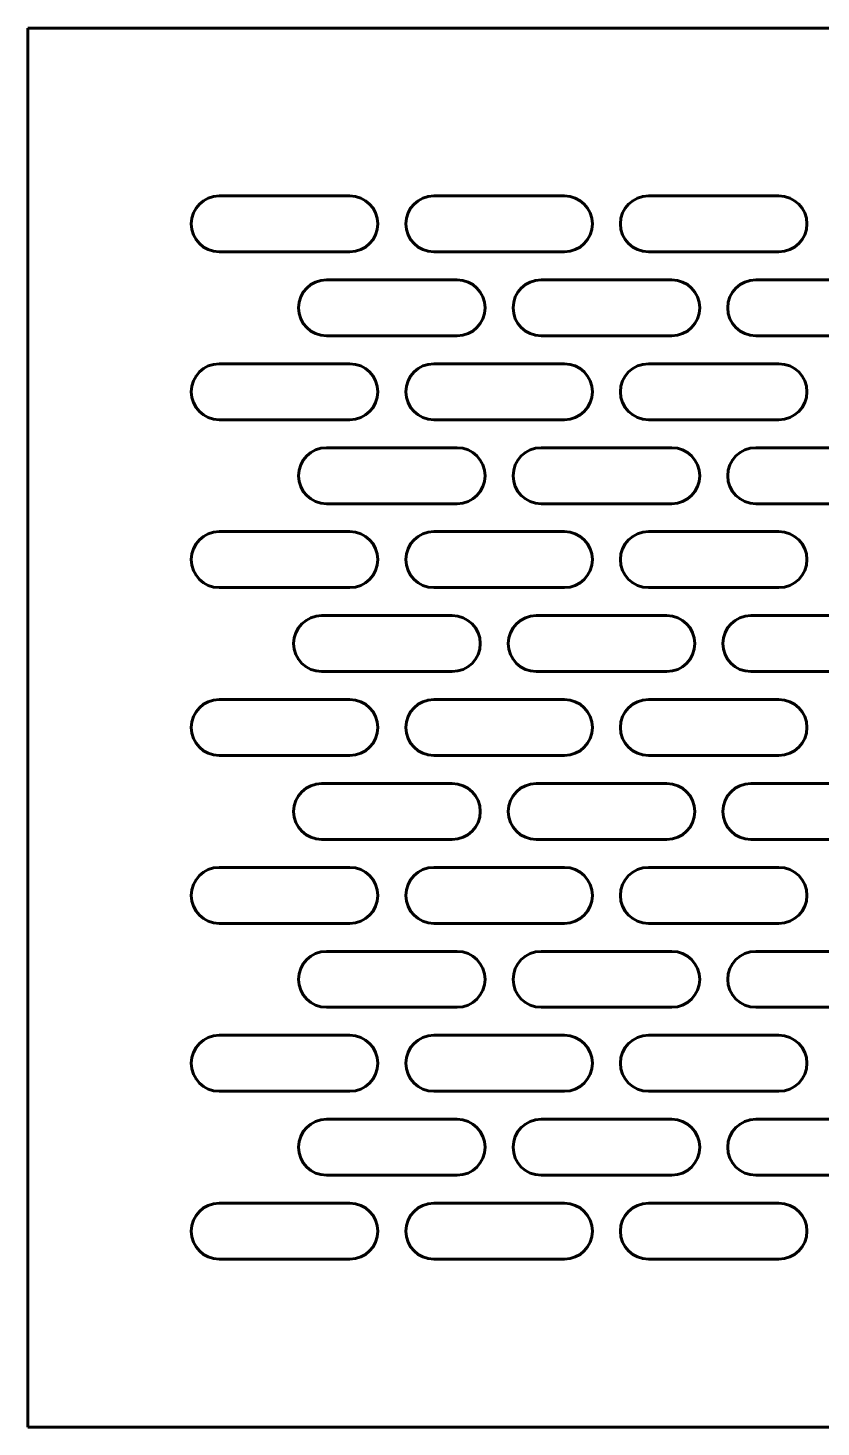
# Model space of a CAD drawing. Header units: millimetres. Extents: x -218 to 987, y 3 to 153.
# Drawn here: x -218.1 to -133.1, y 2.8 to 152.8 of the extents above; entities that cross this region are included whole.
import ezdxf

# ---------------------------------------------------------------- set-up
doc = ezdxf.new("R2010")
doc.units = ezdxf.units.MM
doc.linetypes.add('K5LT_BASIC', pattern=[0])
doc.layers.add('Системный слой', color=7, linetype='Continuous')

# ---------------------------------------------------------------- blocks, each defined once
blk = doc.blocks.new('U0')
at = {"layer": 'Системный слой', "color": 5, "linetype": 'K5LT_BASIC', "lineweight": 60, "true_color": 0x0000ff}
for p, q in [((-218.12, 152.82), (986.88, 152.82)), ((-218.12, 2.82), (-218.12, 152.82)), ((986.88, 2.82), (-218.12, 2.82))]:
    blk.add_line(p, q, dxfattribs=at)
blk = doc.blocks.new('U34')
at = {"layer": 'Системный слой', "color": 5, "linetype": 'K5LT_BASIC', "lineweight": 60, "true_color": 0x0000ff}
for p, q in [((-151.62, 134.82), (-137.62, 134.82)), ((-137.62, 128.82), (-151.62, 128.82))]:
    blk.add_line(p, q, dxfattribs=at)
for centre, start, end in [((-151.62, 131.82), 90, 270), ((-137.62, 131.82), 270, 90)]:
    blk.add_arc(centre, 3, start, end, dxfattribs=at)
blk = doc.blocks.new('U35')
at = {"layer": 'Системный слой', "color": 5, "linetype": 'K5LT_BASIC', "lineweight": 60, "true_color": 0x0000ff}
for p, q in [((-174.62, 134.82), (-160.62, 134.82)), ((-160.62, 128.82), (-174.62, 128.82))]:
    blk.add_line(p, q, dxfattribs=at)
for centre, start, end in [((-174.62, 131.82), 90, 270), ((-160.62, 131.82), 270, 90)]:
    blk.add_arc(centre, 3, start, end, dxfattribs=at)
blk = doc.blocks.new('U36')
at = {"layer": 'Системный слой', "color": 5, "linetype": 'K5LT_BASIC', "lineweight": 60, "true_color": 0x0000ff}
for p, q in [((-197.62, 134.82), (-183.62, 134.82)), ((-183.62, 128.82), (-197.62, 128.82))]:
    blk.add_line(p, q, dxfattribs=at)
for centre, start, end in [((-197.62, 131.82), 90, 270), ((-183.62, 131.82), 270, 90)]:
    blk.add_arc(centre, 3, start, end, dxfattribs=at)
blk = doc.blocks.new('U236')
at = {"layer": 'Системный слой', "color": 5, "linetype": 'K5LT_BASIC', "lineweight": 60, "true_color": 0x0000ff}
for p, q in [((-140.64, 89.82), (-126.64, 89.82)), ((-126.64, 83.82), (-140.64, 83.82))]:
    blk.add_line(p, q, dxfattribs=at)
for centre, start, end in [((-140.64, 86.82), 90, 270), ((-126.64, 86.82), 270, 90)]:
    blk.add_arc(centre, 3, start, end, dxfattribs=at)
blk = doc.blocks.new('U238')
at = {"layer": 'Системный слой', "color": 5, "linetype": 'K5LT_BASIC', "lineweight": 60, "true_color": 0x0000ff}
for p, q in [((-140.12, 107.82), (-126.12, 107.82)), ((-126.12, 101.82), (-140.12, 101.82))]:
    blk.add_line(p, q, dxfattribs=at)
for centre, start, end in [((-140.12, 104.82), 90, 270), ((-126.12, 104.82), 270, 90)]:
    blk.add_arc(centre, 3, start, end, dxfattribs=at)
blk = doc.blocks.new('U240')
at = {"layer": 'Системный слой', "color": 5, "linetype": 'K5LT_BASIC', "lineweight": 60, "true_color": 0x0000ff}
for p, q in [((-140.12, 125.82), (-126.12, 125.82)), ((-126.12, 119.82), (-140.12, 119.82))]:
    blk.add_line(p, q, dxfattribs=at)
for centre, start, end in [((-140.12, 122.82), 90, 270), ((-126.12, 122.82), 270, 90)]:
    blk.add_arc(centre, 3, start, end, dxfattribs=at)
blk = doc.blocks.new('U241')
at = {"layer": 'Системный слой', "color": 5, "linetype": 'K5LT_BASIC', "lineweight": 60, "true_color": 0x0000ff}
for p, q in [((-151.62, 80.82), (-137.62, 80.82)), ((-137.62, 74.82), (-151.62, 74.82))]:
    blk.add_line(p, q, dxfattribs=at)
for centre, start, end in [((-151.62, 77.82), 90, 270), ((-137.62, 77.82), 270, 90)]:
    blk.add_arc(centre, 3, start, end, dxfattribs=at)
blk = doc.blocks.new('U242')
at = {"layer": 'Системный слой', "color": 5, "linetype": 'K5LT_BASIC', "lineweight": 60, "true_color": 0x0000ff}
for p, q in [((-151.62, 98.82), (-137.62, 98.82)), ((-137.62, 92.82), (-151.62, 92.82))]:
    blk.add_line(p, q, dxfattribs=at)
for centre, start, end in [((-151.62, 95.82), 90, 270), ((-137.62, 95.82), 270, 90)]:
    blk.add_arc(centre, 3, start, end, dxfattribs=at)
blk = doc.blocks.new('U243')
at = {"layer": 'Системный слой', "color": 5, "linetype": 'K5LT_BASIC', "lineweight": 60, "true_color": 0x0000ff}
for p, q in [((-151.62, 116.82), (-137.62, 116.82)), ((-137.62, 110.82), (-151.62, 110.82))]:
    blk.add_line(p, q, dxfattribs=at)
for centre, start, end in [((-151.62, 113.82), 90, 270), ((-137.62, 113.82), 270, 90)]:
    blk.add_arc(centre, 3, start, end, dxfattribs=at)
blk = doc.blocks.new('U244')
at = {"layer": 'Системный слой', "color": 5, "linetype": 'K5LT_BASIC', "lineweight": 60, "true_color": 0x0000ff}
for p, q in [((-151.62, 80.82), (-137.62, 80.82)), ((-137.62, 74.82), (-151.62, 74.82))]:
    blk.add_line(p, q, dxfattribs=at)
for centre, start, end in [((-151.62, 77.82), 90, 270), ((-137.62, 77.82), 270, 90)]:
    blk.add_arc(centre, 3, start, end, dxfattribs=at)
blk = doc.blocks.new('U245')
at = {"layer": 'Системный слой', "color": 5, "linetype": 'K5LT_BASIC', "lineweight": 60, "true_color": 0x0000ff}
for p, q in [((-163.64, 89.82), (-149.64, 89.82)), ((-149.64, 83.82), (-163.64, 83.82))]:
    blk.add_line(p, q, dxfattribs=at)
for centre, start, end in [((-163.64, 86.82), 90, 270), ((-149.64, 86.82), 270, 90)]:
    blk.add_arc(centre, 3, start, end, dxfattribs=at)
blk = doc.blocks.new('U246')
at = {"layer": 'Системный слой', "color": 5, "linetype": 'K5LT_BASIC', "lineweight": 60, "true_color": 0x0000ff}
for p, q in [((-151.62, 98.82), (-137.62, 98.82)), ((-137.62, 92.82), (-151.62, 92.82))]:
    blk.add_line(p, q, dxfattribs=at)
for centre, start, end in [((-151.62, 95.82), 90, 270), ((-137.62, 95.82), 270, 90)]:
    blk.add_arc(centre, 3, start, end, dxfattribs=at)
blk = doc.blocks.new('U247')
at = {"layer": 'Системный слой', "color": 5, "linetype": 'K5LT_BASIC', "lineweight": 60, "true_color": 0x0000ff}
for p, q in [((-163.12, 107.82), (-149.12, 107.82)), ((-149.12, 101.82), (-163.12, 101.82))]:
    blk.add_line(p, q, dxfattribs=at)
for centre, start, end in [((-163.12, 104.82), 90, 270), ((-149.12, 104.82), 270, 90)]:
    blk.add_arc(centre, 3, start, end, dxfattribs=at)
blk = doc.blocks.new('U248')
at = {"layer": 'Системный слой', "color": 5, "linetype": 'K5LT_BASIC', "lineweight": 60, "true_color": 0x0000ff}
for p, q in [((-151.62, 116.82), (-137.62, 116.82)), ((-137.62, 110.82), (-151.62, 110.82))]:
    blk.add_line(p, q, dxfattribs=at)
for centre, start, end in [((-151.62, 113.82), 90, 270), ((-137.62, 113.82), 270, 90)]:
    blk.add_arc(centre, 3, start, end, dxfattribs=at)
blk = doc.blocks.new('U249')
at = {"layer": 'Системный слой', "color": 5, "linetype": 'K5LT_BASIC', "lineweight": 60, "true_color": 0x0000ff}
for p, q in [((-163.12, 125.82), (-149.12, 125.82)), ((-149.12, 119.82), (-163.12, 119.82))]:
    blk.add_line(p, q, dxfattribs=at)
for centre, start, end in [((-163.12, 122.82), 90, 270), ((-149.12, 122.82), 270, 90)]:
    blk.add_arc(centre, 3, start, end, dxfattribs=at)
blk = doc.blocks.new('U250')
at = {"layer": 'Системный слой', "color": 5, "linetype": 'K5LT_BASIC', "lineweight": 60, "true_color": 0x0000ff}
for p, q in [((-174.62, 80.82), (-160.62, 80.82)), ((-160.62, 74.82), (-174.62, 74.82))]:
    blk.add_line(p, q, dxfattribs=at)
for centre, start, end in [((-174.62, 77.82), 90, 270), ((-160.62, 77.82), 270, 90)]:
    blk.add_arc(centre, 3, start, end, dxfattribs=at)
blk = doc.blocks.new('U251')
at = {"layer": 'Системный слой', "color": 5, "linetype": 'K5LT_BASIC', "lineweight": 60, "true_color": 0x0000ff}
for p, q in [((-174.62, 98.82), (-160.62, 98.82)), ((-160.62, 92.82), (-174.62, 92.82))]:
    blk.add_line(p, q, dxfattribs=at)
for centre, start, end in [((-174.62, 95.82), 90, 270), ((-160.62, 95.82), 270, 90)]:
    blk.add_arc(centre, 3, start, end, dxfattribs=at)
blk = doc.blocks.new('U252')
at = {"layer": 'Системный слой', "color": 5, "linetype": 'K5LT_BASIC', "lineweight": 60, "true_color": 0x0000ff}
for p, q in [((-174.62, 116.82), (-160.62, 116.82)), ((-160.62, 110.82), (-174.62, 110.82))]:
    blk.add_line(p, q, dxfattribs=at)
for centre, start, end in [((-174.62, 113.82), 90, 270), ((-160.62, 113.82), 270, 90)]:
    blk.add_arc(centre, 3, start, end, dxfattribs=at)
blk = doc.blocks.new('U253')
at = {"layer": 'Системный слой', "color": 5, "linetype": 'K5LT_BASIC', "lineweight": 60, "true_color": 0x0000ff}
for p, q in [((-174.62, 80.82), (-160.62, 80.82)), ((-160.62, 74.82), (-174.62, 74.82))]:
    blk.add_line(p, q, dxfattribs=at)
for centre, start, end in [((-174.62, 77.82), 90, 270), ((-160.62, 77.82), 270, 90)]:
    blk.add_arc(centre, 3, start, end, dxfattribs=at)
blk = doc.blocks.new('U254')
at = {"layer": 'Системный слой', "color": 5, "linetype": 'K5LT_BASIC', "lineweight": 60, "true_color": 0x0000ff}
for p, q in [((-186.64, 89.82), (-172.64, 89.82)), ((-172.64, 83.82), (-186.64, 83.82))]:
    blk.add_line(p, q, dxfattribs=at)
for centre, start, end in [((-186.64, 86.82), 90, 270), ((-172.64, 86.82), 270, 90)]:
    blk.add_arc(centre, 3, start, end, dxfattribs=at)
blk = doc.blocks.new('U255')
at = {"layer": 'Системный слой', "color": 5, "linetype": 'K5LT_BASIC', "lineweight": 60, "true_color": 0x0000ff}
for p, q in [((-174.62, 98.82), (-160.62, 98.82)), ((-160.62, 92.82), (-174.62, 92.82))]:
    blk.add_line(p, q, dxfattribs=at)
for centre, start, end in [((-174.62, 95.82), 90, 270), ((-160.62, 95.82), 270, 90)]:
    blk.add_arc(centre, 3, start, end, dxfattribs=at)
blk = doc.blocks.new('U256')
at = {"layer": 'Системный слой', "color": 5, "linetype": 'K5LT_BASIC', "lineweight": 60, "true_color": 0x0000ff}
for p, q in [((-186.12, 107.82), (-172.12, 107.82)), ((-172.12, 101.82), (-186.12, 101.82))]:
    blk.add_line(p, q, dxfattribs=at)
for centre, start, end in [((-186.12, 104.82), 90, 270), ((-172.12, 104.82), 270, 90)]:
    blk.add_arc(centre, 3, start, end, dxfattribs=at)
blk = doc.blocks.new('U257')
at = {"layer": 'Системный слой', "color": 5, "linetype": 'K5LT_BASIC', "lineweight": 60, "true_color": 0x0000ff}
for p, q in [((-174.62, 116.82), (-160.62, 116.82)), ((-160.62, 110.82), (-174.62, 110.82))]:
    blk.add_line(p, q, dxfattribs=at)
for centre, start, end in [((-174.62, 113.82), 90, 270), ((-160.62, 113.82), 270, 90)]:
    blk.add_arc(centre, 3, start, end, dxfattribs=at)
blk = doc.blocks.new('U258')
at = {"layer": 'Системный слой', "color": 5, "linetype": 'K5LT_BASIC', "lineweight": 60, "true_color": 0x0000ff}
for p, q in [((-186.12, 125.82), (-172.12, 125.82)), ((-172.12, 119.82), (-186.12, 119.82))]:
    blk.add_line(p, q, dxfattribs=at)
for centre, start, end in [((-186.12, 122.82), 90, 270), ((-172.12, 122.82), 270, 90)]:
    blk.add_arc(centre, 3, start, end, dxfattribs=at)
blk = doc.blocks.new('U259')
at = {"layer": 'Системный слой', "color": 5, "linetype": 'K5LT_BASIC', "lineweight": 60, "true_color": 0x0000ff}
for p, q in [((-197.62, 80.82), (-183.62, 80.82)), ((-183.62, 74.82), (-197.62, 74.82))]:
    blk.add_line(p, q, dxfattribs=at)
for centre, start, end in [((-197.62, 77.82), 90, 270), ((-183.62, 77.82), 270, 90)]:
    blk.add_arc(centre, 3, start, end, dxfattribs=at)
blk = doc.blocks.new('U260')
at = {"layer": 'Системный слой', "color": 5, "linetype": 'K5LT_BASIC', "lineweight": 60, "true_color": 0x0000ff}
for p, q in [((-197.62, 98.82), (-183.62, 98.82)), ((-183.62, 92.82), (-197.62, 92.82))]:
    blk.add_line(p, q, dxfattribs=at)
for centre, start, end in [((-197.62, 95.82), 90, 270), ((-183.62, 95.82), 270, 90)]:
    blk.add_arc(centre, 3, start, end, dxfattribs=at)
blk = doc.blocks.new('U261')
at = {"layer": 'Системный слой', "color": 5, "linetype": 'K5LT_BASIC', "lineweight": 60, "true_color": 0x0000ff}
for p, q in [((-197.62, 116.82), (-183.62, 116.82)), ((-183.62, 110.82), (-197.62, 110.82))]:
    blk.add_line(p, q, dxfattribs=at)
for centre, start, end in [((-197.62, 113.82), 90, 270), ((-183.62, 113.82), 270, 90)]:
    blk.add_arc(centre, 3, start, end, dxfattribs=at)
blk = doc.blocks.new('U530')
at = {"layer": 'Системный слой', "color": 5, "linetype": 'K5LT_BASIC', "lineweight": 60, "true_color": 0x0000ff}
for p, q in [((-137.62, 26.82), (-151.62, 26.82)), ((-151.62, 20.82), (-137.62, 20.82))]:
    blk.add_line(p, q, dxfattribs=at)
for centre, start, end in [((-151.62, 23.82), 90, 270), ((-137.62, 23.82), 270, 90)]:
    blk.add_arc(centre, 3, start, end, dxfattribs=at)
blk = doc.blocks.new('U531')
at = {"layer": 'Системный слой', "color": 5, "linetype": 'K5LT_BASIC', "lineweight": 60, "true_color": 0x0000ff}
for p, q in [((-160.62, 26.82), (-174.62, 26.82)), ((-174.62, 20.82), (-160.62, 20.82))]:
    blk.add_line(p, q, dxfattribs=at)
for centre, start, end in [((-174.62, 23.82), 90, 270), ((-160.62, 23.82), 270, 90)]:
    blk.add_arc(centre, 3, start, end, dxfattribs=at)
blk = doc.blocks.new('U532')
at = {"layer": 'Системный слой', "color": 5, "linetype": 'K5LT_BASIC', "lineweight": 60, "true_color": 0x0000ff}
for p, q in [((-183.62, 26.82), (-197.62, 26.82)), ((-197.62, 20.82), (-183.62, 20.82))]:
    blk.add_line(p, q, dxfattribs=at)
for centre, start, end in [((-197.62, 23.82), 90, 270), ((-183.62, 23.82), 270, 90)]:
    blk.add_arc(centre, 3, start, end, dxfattribs=at)
blk = doc.blocks.new('U546')
at = {"layer": 'Системный слой', "color": 5, "linetype": 'K5LT_BASIC', "lineweight": 60, "true_color": 0x0000ff}
for p, q in [((-126.64, 71.82), (-140.64, 71.82)), ((-140.64, 65.82), (-126.64, 65.82))]:
    blk.add_line(p, q, dxfattribs=at)
for centre, start, end in [((-140.64, 68.82), 90, 270), ((-126.64, 68.82), 270, 90)]:
    blk.add_arc(centre, 3, start, end, dxfattribs=at)
blk = doc.blocks.new('U548')
at = {"layer": 'Системный слой', "color": 5, "linetype": 'K5LT_BASIC', "lineweight": 60, "true_color": 0x0000ff}
for p, q in [((-126.12, 53.82), (-140.12, 53.82)), ((-140.12, 47.82), (-126.12, 47.82))]:
    blk.add_line(p, q, dxfattribs=at)
for centre, start, end in [((-140.12, 50.82), 90, 270), ((-126.12, 50.82), 270, 90)]:
    blk.add_arc(centre, 3, start, end, dxfattribs=at)
blk = doc.blocks.new('U550')
at = {"layer": 'Системный слой', "color": 5, "linetype": 'K5LT_BASIC', "lineweight": 60, "true_color": 0x0000ff}
for p, q in [((-126.12, 35.82), (-140.12, 35.82)), ((-140.12, 29.82), (-126.12, 29.82))]:
    blk.add_line(p, q, dxfattribs=at)
for centre, start, end in [((-140.12, 32.82), 90, 270), ((-126.12, 32.82), 270, 90)]:
    blk.add_arc(centre, 3, start, end, dxfattribs=at)
blk = doc.blocks.new('U551')
at = {"layer": 'Системный слой', "color": 5, "linetype": 'K5LT_BASIC', "lineweight": 60, "true_color": 0x0000ff}
for p, q in [((-137.62, 80.82), (-151.62, 80.82)), ((-151.62, 74.82), (-137.62, 74.82))]:
    blk.add_line(p, q, dxfattribs=at)
for centre, start, end in [((-151.62, 77.82), 90, 270), ((-137.62, 77.82), 270, 90)]:
    blk.add_arc(centre, 3, start, end, dxfattribs=at)
blk = doc.blocks.new('U552')
at = {"layer": 'Системный слой', "color": 5, "linetype": 'K5LT_BASIC', "lineweight": 60, "true_color": 0x0000ff}
for p, q in [((-137.62, 62.82), (-151.62, 62.82)), ((-151.62, 56.82), (-137.62, 56.82))]:
    blk.add_line(p, q, dxfattribs=at)
for centre, start, end in [((-151.62, 59.82), 90, 270), ((-137.62, 59.82), 270, 90)]:
    blk.add_arc(centre, 3, start, end, dxfattribs=at)
blk = doc.blocks.new('U553')
at = {"layer": 'Системный слой', "color": 5, "linetype": 'K5LT_BASIC', "lineweight": 60, "true_color": 0x0000ff}
for p, q in [((-137.62, 44.82), (-151.62, 44.82)), ((-151.62, 38.82), (-137.62, 38.82))]:
    blk.add_line(p, q, dxfattribs=at)
for centre, start, end in [((-151.62, 41.82), 90, 270), ((-137.62, 41.82), 270, 90)]:
    blk.add_arc(centre, 3, start, end, dxfattribs=at)
blk = doc.blocks.new('U554')
at = {"layer": 'Системный слой', "color": 5, "linetype": 'K5LT_BASIC', "lineweight": 60, "true_color": 0x0000ff}
for p, q in [((-137.62, 80.82), (-151.62, 80.82)), ((-151.62, 74.82), (-137.62, 74.82))]:
    blk.add_line(p, q, dxfattribs=at)
for centre, start, end in [((-151.62, 77.82), 90, 270), ((-137.62, 77.82), 270, 90)]:
    blk.add_arc(centre, 3, start, end, dxfattribs=at)
blk = doc.blocks.new('U555')
at = {"layer": 'Системный слой', "color": 5, "linetype": 'K5LT_BASIC', "lineweight": 60, "true_color": 0x0000ff}
for p, q in [((-149.64, 71.82), (-163.64, 71.82)), ((-163.64, 65.82), (-149.64, 65.82))]:
    blk.add_line(p, q, dxfattribs=at)
for centre, start, end in [((-163.64, 68.82), 90, 270), ((-149.64, 68.82), 270, 90)]:
    blk.add_arc(centre, 3, start, end, dxfattribs=at)
blk = doc.blocks.new('U556')
at = {"layer": 'Системный слой', "color": 5, "linetype": 'K5LT_BASIC', "lineweight": 60, "true_color": 0x0000ff}
for p, q in [((-137.62, 62.82), (-151.62, 62.82)), ((-151.62, 56.82), (-137.62, 56.82))]:
    blk.add_line(p, q, dxfattribs=at)
for centre, start, end in [((-151.62, 59.82), 90, 270), ((-137.62, 59.82), 270, 90)]:
    blk.add_arc(centre, 3, start, end, dxfattribs=at)
blk = doc.blocks.new('U557')
at = {"layer": 'Системный слой', "color": 5, "linetype": 'K5LT_BASIC', "lineweight": 60, "true_color": 0x0000ff}
for p, q in [((-149.12, 53.82), (-163.12, 53.82)), ((-163.12, 47.82), (-149.12, 47.82))]:
    blk.add_line(p, q, dxfattribs=at)
for centre, start, end in [((-163.12, 50.82), 90, 270), ((-149.12, 50.82), 270, 90)]:
    blk.add_arc(centre, 3, start, end, dxfattribs=at)
blk = doc.blocks.new('U558')
at = {"layer": 'Системный слой', "color": 5, "linetype": 'K5LT_BASIC', "lineweight": 60, "true_color": 0x0000ff}
for p, q in [((-137.62, 44.82), (-151.62, 44.82)), ((-151.62, 38.82), (-137.62, 38.82))]:
    blk.add_line(p, q, dxfattribs=at)
for centre, start, end in [((-151.62, 41.82), 90, 270), ((-137.62, 41.82), 270, 90)]:
    blk.add_arc(centre, 3, start, end, dxfattribs=at)
blk = doc.blocks.new('U559')
at = {"layer": 'Системный слой', "color": 5, "linetype": 'K5LT_BASIC', "lineweight": 60, "true_color": 0x0000ff}
for p, q in [((-149.12, 35.82), (-163.12, 35.82)), ((-163.12, 29.82), (-149.12, 29.82))]:
    blk.add_line(p, q, dxfattribs=at)
for centre, start, end in [((-163.12, 32.82), 90, 270), ((-149.12, 32.82), 270, 90)]:
    blk.add_arc(centre, 3, start, end, dxfattribs=at)
blk = doc.blocks.new('U560')
at = {"layer": 'Системный слой', "color": 5, "linetype": 'K5LT_BASIC', "lineweight": 60, "true_color": 0x0000ff}
for p, q in [((-160.62, 80.82), (-174.62, 80.82)), ((-174.62, 74.82), (-160.62, 74.82))]:
    blk.add_line(p, q, dxfattribs=at)
for centre, start, end in [((-174.62, 77.82), 90, 270), ((-160.62, 77.82), 270, 90)]:
    blk.add_arc(centre, 3, start, end, dxfattribs=at)
blk = doc.blocks.new('U561')
at = {"layer": 'Системный слой', "color": 5, "linetype": 'K5LT_BASIC', "lineweight": 60, "true_color": 0x0000ff}
for p, q in [((-160.62, 62.82), (-174.62, 62.82)), ((-174.62, 56.82), (-160.62, 56.82))]:
    blk.add_line(p, q, dxfattribs=at)
for centre, start, end in [((-174.62, 59.82), 90, 270), ((-160.62, 59.82), 270, 90)]:
    blk.add_arc(centre, 3, start, end, dxfattribs=at)
blk = doc.blocks.new('U562')
at = {"layer": 'Системный слой', "color": 5, "linetype": 'K5LT_BASIC', "lineweight": 60, "true_color": 0x0000ff}
for p, q in [((-160.62, 44.82), (-174.62, 44.82)), ((-174.62, 38.82), (-160.62, 38.82))]:
    blk.add_line(p, q, dxfattribs=at)
for centre, start, end in [((-174.62, 41.82), 90, 270), ((-160.62, 41.82), 270, 90)]:
    blk.add_arc(centre, 3, start, end, dxfattribs=at)
blk = doc.blocks.new('U563')
at = {"layer": 'Системный слой', "color": 5, "linetype": 'K5LT_BASIC', "lineweight": 60, "true_color": 0x0000ff}
for p, q in [((-160.62, 80.82), (-174.62, 80.82)), ((-174.62, 74.82), (-160.62, 74.82))]:
    blk.add_line(p, q, dxfattribs=at)
for centre, start, end in [((-174.62, 77.82), 90, 270), ((-160.62, 77.82), 270, 90)]:
    blk.add_arc(centre, 3, start, end, dxfattribs=at)
blk = doc.blocks.new('U564')
at = {"layer": 'Системный слой', "color": 5, "linetype": 'K5LT_BASIC', "lineweight": 60, "true_color": 0x0000ff}
for p, q in [((-172.64, 71.82), (-186.64, 71.82)), ((-186.64, 65.82), (-172.64, 65.82))]:
    blk.add_line(p, q, dxfattribs=at)
for centre, start, end in [((-186.64, 68.82), 90, 270), ((-172.64, 68.82), 270, 90)]:
    blk.add_arc(centre, 3, start, end, dxfattribs=at)
blk = doc.blocks.new('U565')
at = {"layer": 'Системный слой', "color": 5, "linetype": 'K5LT_BASIC', "lineweight": 60, "true_color": 0x0000ff}
for p, q in [((-160.62, 62.82), (-174.62, 62.82)), ((-174.62, 56.82), (-160.62, 56.82))]:
    blk.add_line(p, q, dxfattribs=at)
for centre, start, end in [((-174.62, 59.82), 90, 270), ((-160.62, 59.82), 270, 90)]:
    blk.add_arc(centre, 3, start, end, dxfattribs=at)
blk = doc.blocks.new('U566')
at = {"layer": 'Системный слой', "color": 5, "linetype": 'K5LT_BASIC', "lineweight": 60, "true_color": 0x0000ff}
for p, q in [((-172.12, 53.82), (-186.12, 53.82)), ((-186.12, 47.82), (-172.12, 47.82))]:
    blk.add_line(p, q, dxfattribs=at)
for centre, start, end in [((-186.12, 50.82), 90, 270), ((-172.12, 50.82), 270, 90)]:
    blk.add_arc(centre, 3, start, end, dxfattribs=at)
blk = doc.blocks.new('U567')
at = {"layer": 'Системный слой', "color": 5, "linetype": 'K5LT_BASIC', "lineweight": 60, "true_color": 0x0000ff}
for p, q in [((-160.62, 44.82), (-174.62, 44.82)), ((-174.62, 38.82), (-160.62, 38.82))]:
    blk.add_line(p, q, dxfattribs=at)
for centre, start, end in [((-174.62, 41.82), 90, 270), ((-160.62, 41.82), 270, 90)]:
    blk.add_arc(centre, 3, start, end, dxfattribs=at)
blk = doc.blocks.new('U568')
at = {"layer": 'Системный слой', "color": 5, "linetype": 'K5LT_BASIC', "lineweight": 60, "true_color": 0x0000ff}
for p, q in [((-172.12, 35.82), (-186.12, 35.82)), ((-186.12, 29.82), (-172.12, 29.82))]:
    blk.add_line(p, q, dxfattribs=at)
for centre, start, end in [((-186.12, 32.82), 90, 270), ((-172.12, 32.82), 270, 90)]:
    blk.add_arc(centre, 3, start, end, dxfattribs=at)
blk = doc.blocks.new('U569')
at = {"layer": 'Системный слой', "color": 5, "linetype": 'K5LT_BASIC', "lineweight": 60, "true_color": 0x0000ff}
for p, q in [((-183.62, 80.82), (-197.62, 80.82)), ((-197.62, 74.82), (-183.62, 74.82))]:
    blk.add_line(p, q, dxfattribs=at)
for centre, start, end in [((-197.62, 77.82), 90, 270), ((-183.62, 77.82), 270, 90)]:
    blk.add_arc(centre, 3, start, end, dxfattribs=at)
blk = doc.blocks.new('U570')
at = {"layer": 'Системный слой', "color": 5, "linetype": 'K5LT_BASIC', "lineweight": 60, "true_color": 0x0000ff}
for p, q in [((-183.62, 62.82), (-197.62, 62.82)), ((-197.62, 56.82), (-183.62, 56.82))]:
    blk.add_line(p, q, dxfattribs=at)
for centre, start, end in [((-197.62, 59.82), 90, 270), ((-183.62, 59.82), 270, 90)]:
    blk.add_arc(centre, 3, start, end, dxfattribs=at)
blk = doc.blocks.new('U571')
at = {"layer": 'Системный слой', "color": 5, "linetype": 'K5LT_BASIC', "lineweight": 60, "true_color": 0x0000ff}
for p, q in [((-183.62, 44.82), (-197.62, 44.82)), ((-197.62, 38.82), (-183.62, 38.82))]:
    blk.add_line(p, q, dxfattribs=at)
for centre, start, end in [((-197.62, 41.82), 90, 270), ((-183.62, 41.82), 270, 90)]:
    blk.add_arc(centre, 3, start, end, dxfattribs=at)

msp = doc.modelspace()

# ---------------------------------------------------------------- block references
at = {"layer": 'Системный слой'}
for name in ['U0', 'U36', 'U35', 'U34', 'U258', 'U249', 'U240', 'U261', 'U252', 'U257', 'U243', 'U248', 'U256', 'U247', 'U238', 'U260', 'U251', 'U255', 'U242', 'U246', 'U254', 'U245', 'U236', 'U259', 'U569', 'U250', 'U253', 'U560', 'U563', 'U241', 'U244', 'U551', 'U554', 'U564', 'U555', 'U546', 'U570', 'U561', 'U565', 'U552', 'U556', 'U566', 'U557', 'U548', 'U571', 'U562', 'U567', 'U553', 'U558', 'U568', 'U559', 'U550', 'U532', 'U531', 'U530']:
    msp.add_blockref(name, (0, 0), dxfattribs=at)

doc.saveas('drawing.dxf')
